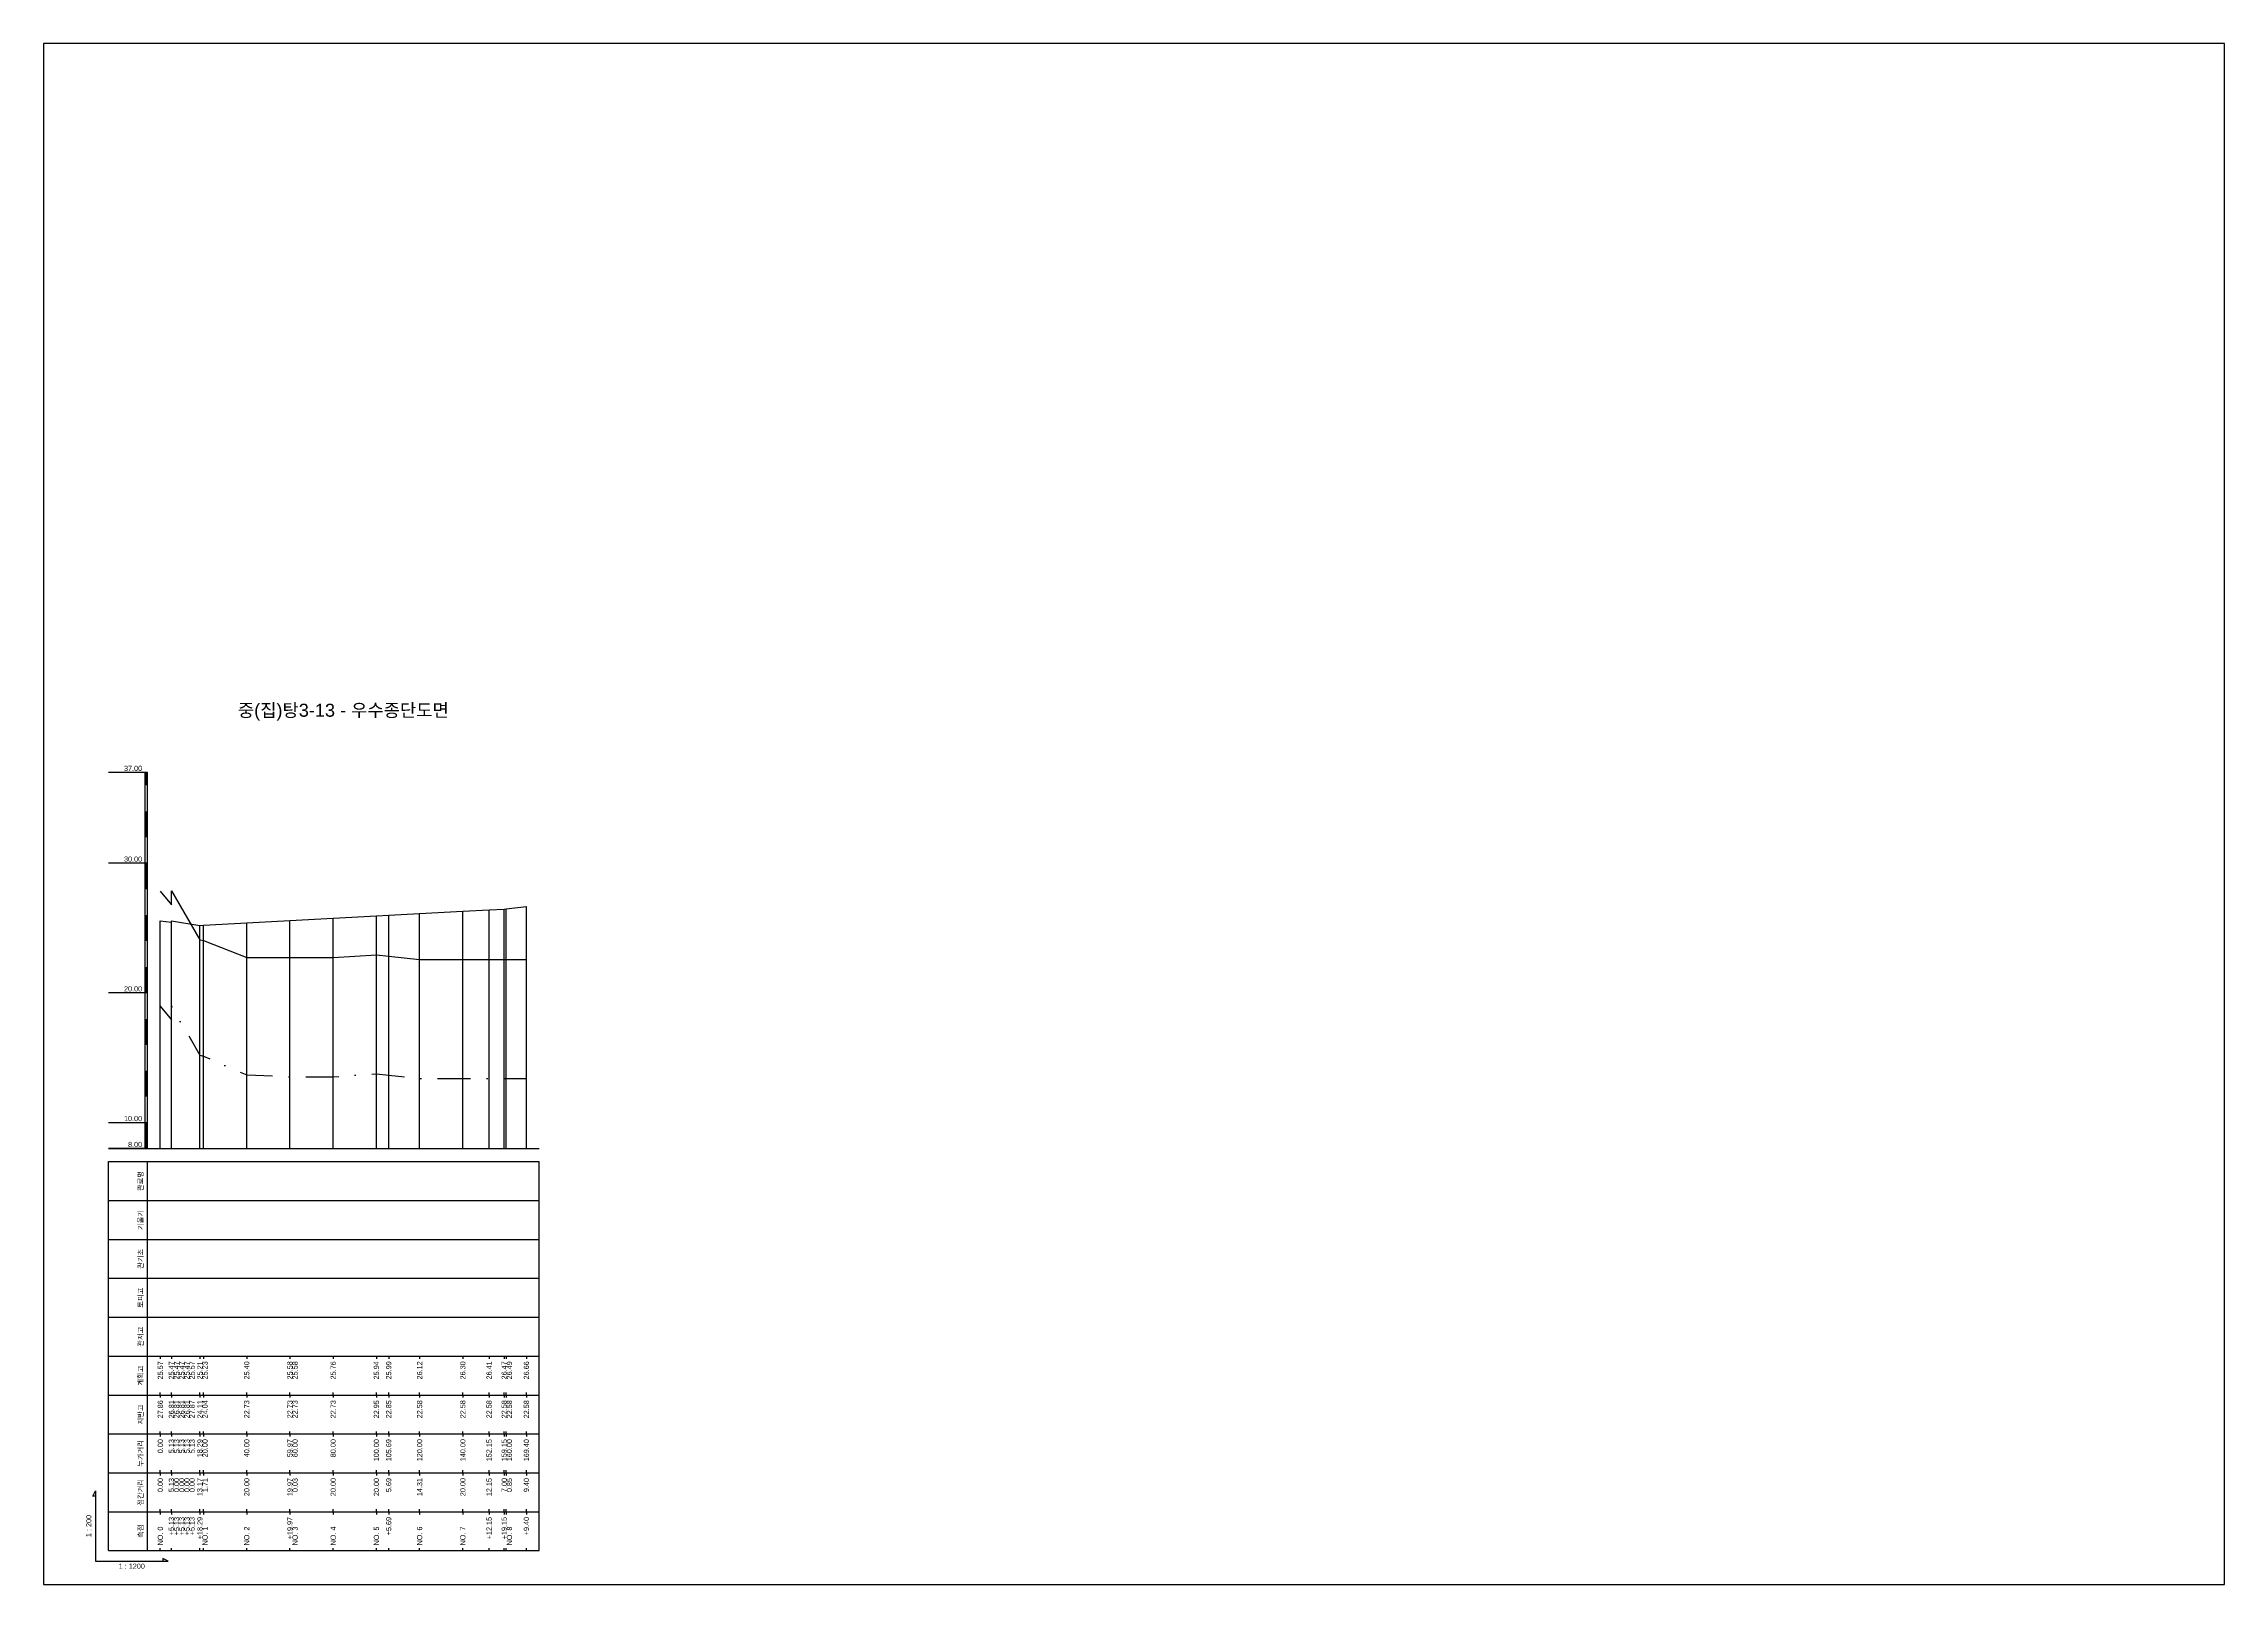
# Model space of a CAD drawing. Header units: millimetres. Extents: x -105495 to 3444, y -108190 to 2013.
# Drawn here: x 20 to 861, y -10304 to -9710 of the extents above; entities that cross this region are included whole.
import ezdxf
from ezdxf.enums import TextEntityAlignment as Align

# ---------------------------------------------------------------- set-up
doc = ezdxf.new("R2010")
doc.units = ezdxf.units.MM
doc.linetypes.add('DASHDOT', pattern=[25.4, 12.7, -6.35, 0, -6.35])
for name, color, linetype in [('KZ_종단_계획선', 1, 'Continuous'), ('KZ_종단_노선명', 7, 'Continuous'), ('KZ_종단_도각', 7, 'Continuous'), ('KZ_종단_수직선', 7, 'Continuous'), ('KZ_종단_암선1', 56, 'DASHDOT'), ('KZ_종단_지반선', 3, 'Continuous'), ('KZ_종단_테이블문자', 7, 'Continuous'), ('KZ_종단_테이블선', 7, 'Continuous'), ('KZ_종단_폴대', 7, 'Continuous')]:
    doc.layers.add(name, color=color, linetype=linetype)
doc.styles.get("Standard").update_dxf_attribs({"font": 'arial.ttf'})

msp = doc.modelspace()

# ---------------------------------------------------------------- linework, layer by layer
at = {"layer": 'KZ_종단_계획선'}
msp.add_lwpolyline([(65, -10048.17), (69.27, -10048.67), (69.27, -10048.67), (69.27, -10048.67), (69.27, -10048.67), (69.27, -10048.17), (80.24, -10049.95), (81.67, -10049.87), (98.33, -10048.98), (114.97, -10048.09), (115, -10048.08), (131.67, -10047.19), (148.33, -10046.3), (153.08, -10046.04), (165, -10045.4), (181.67, -10044.51), (191.79, -10043.96), (197.63, -10043.65), (198.33, -10043.57), (206.17, -10042.68)], dxfattribs=at)
at = {"layer": 'KZ_종단_도각'}
msp.add_lwpolyline([(20, -10304), (861, -10304), (861, -9710), (20, -9710)], close=True, dxfattribs=at)
at = {"layer": 'KZ_종단_수직선'}
for p, q in [((65, -10136), (65, -10048.17)), ((69.27, -10136), (69.27, -10048.17)), ((69.27, -10136), (69.27, -10048.67)), ((69.27, -10136), (69.27, -10048.67)), ((69.27, -10136), (69.27, -10048.67)), ((69.27, -10136), (69.27, -10048.67)), ((81.67, -10136), (81.67, -10049.87)), ((98.33, -10136), (98.33, -10048.98)), ((114.97, -10136), (114.97, -10048.09)), ((115, -10136), (115, -10048.08)), ((131.67, -10136), (131.67, -10047.19)), ((148.33, -10136), (148.33, -10046.3)), ((153.07, -10136), (153.07, -10046.04)), ((165, -10136), (165, -10045.4)), ((181.67, -10136), (181.67, -10044.51)), ((191.79, -10136), (191.79, -10043.96)), ((197.62, -10136), (197.62, -10043.65)), ((198.33, -10136), (198.33, -10043.57)), ((206.17, -10136), (206.17, -10042.68)), ((80.24, -10136), (80.24, -10049.95))]:
    msp.add_line(p, q, dxfattribs=at)
at = {"layer": 'KZ_종단_암선1', "flags": 128}
msp.add_lwpolyline([(65, -10081.04), (69.27, -10086.35), (69.27, -10086.35), (69.27, -10086.35), (69.27, -10086.35), (69.27, -10081), (80.24, -10099.98), (81.67, -10100.37), (98.33, -10107.56), (114.97, -10108.29), (115, -10108.29), (131.67, -10108.28), (148.33, -10107.16), (153.07, -10107.68), (165, -10108.99), (181.67, -10108.98), (191.79, -10108.97), (197.62, -10108.97), (198.33, -10108.97), (206.17, -10108.96)], dxfattribs=at)
at = {"layer": 'KZ_종단_지반선', "flags": 128}
msp.add_lwpolyline([(65, -10036.71), (69.27, -10041.96), (69.27, -10041.96), (69.27, -10041.96), (69.27, -10041.96), (69.27, -10036.67), (80.24, -10055.45), (81.67, -10055.81), (98.33, -10062.36), (114.97, -10062.36), (115, -10062.36), (131.67, -10062.36), (148.33, -10061.25), (153.07, -10061.77), (165, -10063.09), (181.67, -10063.09), (191.79, -10063.09), (197.62, -10063.09), (198.33, -10063.09), (206.17, -10063.09)], dxfattribs=at)
at = {"layer": 'KZ_종단_테이블선'}
for p, q in [((45, -10136), (211.17, -10136)), ((45, -10156), (45, -10141)), ((45, -10141), (211.17, -10141)), ((60, -10156), (60, -10141)), ((211.17, -10156), (211.17, -10141)), ((45, -10171), (45, -10156)), ((45, -10156), (211.17, -10156)), ((60, -10171), (60, -10156)), ((211.17, -10171), (211.17, -10156)), ((45, -10186), (45, -10171)), ((45, -10171), (211.17, -10171)), ((60, -10186), (60, -10171)), ((211.17, -10186), (211.17, -10171)), ((45, -10201), (45, -10186)), ((45, -10186), (211.17, -10186)), ((60, -10201), (60, -10186)), ((211.17, -10201), (211.17, -10186)), ((45, -10216), (45, -10201)), ((45, -10201), (211.17, -10201)), ((60, -10216), (60, -10201)), ((211.17, -10216), (211.17, -10201)), ((45, -10231), (45, -10216)), ((45, -10216), (211.17, -10216)), ((60, -10231), (60, -10216)), ((65, -10216), (65, -10217)), ((69.27, -10216), (69.27, -10217)), ((69.27, -10216), (69.27, -10217)), ((69.27, -10216), (69.27, -10217)), ((69.27, -10216), (69.27, -10217)), ((69.27, -10216), (69.27, -10217)), ((80.24, -10216), (80.24, -10217)), ((81.67, -10216), (81.67, -10217)), ((98.33, -10216), (98.33, -10217)), ((114.97, -10216), (114.97, -10217)), ((115, -10216), (115, -10217)), ((131.67, -10216), (131.67, -10217)), ((148.33, -10216), (148.33, -10217)), ((153.07, -10216), (153.07, -10217)), ((165, -10216), (165, -10217)), ((181.67, -10216), (181.67, -10217)), ((191.79, -10216), (191.79, -10217)), ((197.62, -10216), (197.62, -10217)), ((198.33, -10216), (198.33, -10217)), ((206.17, -10216), (206.17, -10217)), ((211.17, -10231), (211.17, -10216)), ((45, -10246), (45, -10231)), ((45, -10231), (211.17, -10231)), ((60, -10246), (60, -10231)), ((65, -10231), (65, -10230)), ((65, -10231), (65, -10232)), ((69.27, -10231), (69.27, -10230)), ((69.27, -10231), (69.27, -10230)), ((69.27, -10231), (69.27, -10230)), ((69.27, -10231), (69.27, -10230)), ((69.27, -10231), (69.27, -10230)), ((69.27, -10231), (69.27, -10232)), ((69.27, -10231), (69.27, -10232)), ((69.27, -10231), (69.27, -10232)), ((69.27, -10231), (69.27, -10232)), ((69.27, -10231), (69.27, -10232)), ((80.24, -10231), (80.24, -10230)), ((80.24, -10231), (80.24, -10232)), ((81.67, -10231), (81.67, -10230)), ((81.67, -10231), (81.67, -10232)), ((98.33, -10231), (98.33, -10230)), ((98.33, -10231), (98.33, -10232)), ((114.97, -10231), (114.97, -10230)), ((114.97, -10231), (114.97, -10232)), ((115, -10231), (115, -10230)), ((115, -10231), (115, -10232)), ((131.67, -10231), (131.67, -10230)), ((131.67, -10231), (131.67, -10232)), ((148.33, -10231), (148.33, -10230)), ((148.33, -10231), (148.33, -10232)), ((153.07, -10231), (153.07, -10230)), ((153.07, -10231), (153.07, -10232)), ((165, -10231), (165, -10230)), ((165, -10231), (165, -10232)), ((181.67, -10231), (181.67, -10230)), ((181.67, -10231), (181.67, -10232)), ((191.79, -10231), (191.79, -10230)), ((191.79, -10231), (191.79, -10232)), ((197.62, -10231), (197.62, -10230)), ((197.62, -10231), (197.62, -10232)), ((198.33, -10231), (198.33, -10230)), ((198.33, -10231), (198.33, -10232)), ((206.17, -10231), (206.17, -10230)), ((206.17, -10231), (206.17, -10232)), ((211.17, -10246), (211.17, -10231)), ((45, -10261), (45, -10246)), ((45, -10246), (211.17, -10246)), ((60, -10261), (60, -10246)), ((65, -10246), (65, -10245)), ((65, -10246), (65, -10247)), ((69.27, -10246), (69.27, -10245)), ((69.27, -10246), (69.27, -10245)), ((69.27, -10246), (69.27, -10245)), ((69.27, -10246), (69.27, -10245)), ((69.27, -10246), (69.27, -10245)), ((69.27, -10246), (69.27, -10247)), ((69.27, -10246), (69.27, -10247)), ((69.27, -10246), (69.27, -10247)), ((69.27, -10246), (69.27, -10247)), ((69.27, -10246), (69.27, -10247)), ((80.24, -10246), (80.24, -10245)), ((80.24, -10246), (80.24, -10247)), ((81.67, -10246), (81.67, -10245)), ((81.67, -10246), (81.67, -10247)), ((98.33, -10246), (98.33, -10245)), ((98.33, -10246), (98.33, -10247)), ((114.97, -10246), (114.97, -10245)), ((114.97, -10246), (114.97, -10247)), ((115, -10246), (115, -10245)), ((115, -10246), (115, -10247)), ((131.67, -10246), (131.67, -10245)), ((131.67, -10246), (131.67, -10247)), ((148.33, -10246), (148.33, -10245)), ((148.33, -10246), (148.33, -10247)), ((153.07, -10246), (153.07, -10245)), ((153.07, -10246), (153.07, -10247)), ((165, -10246), (165, -10245)), ((165, -10246), (165, -10247)), ((181.67, -10246), (181.67, -10245)), ((181.67, -10246), (181.67, -10247)), ((191.79, -10246), (191.79, -10245)), ((191.79, -10246), (191.79, -10247)), ((197.62, -10246), (197.62, -10245)), ((197.62, -10246), (197.62, -10247)), ((198.33, -10246), (198.33, -10245)), ((198.33, -10246), (198.33, -10247)), ((206.17, -10246), (206.17, -10245)), ((206.17, -10246), (206.17, -10247)), ((211.17, -10261), (211.17, -10246)), ((65, -10261), (65, -10260)), ((69.27, -10261), (69.27, -10260)), ((69.27, -10261), (69.27, -10260)), ((69.27, -10261), (69.27, -10260)), ((69.27, -10261), (69.27, -10260)), ((69.27, -10261), (69.27, -10260)), ((80.24, -10261), (80.24, -10260)), ((81.67, -10261), (81.67, -10260)), ((98.33, -10261), (98.33, -10260)), ((114.97, -10261), (114.97, -10260)), ((115, -10261), (115, -10260)), ((131.67, -10261), (131.67, -10260)), ((148.33, -10261), (148.33, -10260)), ((153.07, -10261), (153.07, -10260)), ((165, -10261), (165, -10260)), ((181.67, -10261), (181.67, -10260)), ((191.79, -10261), (191.79, -10260)), ((197.62, -10261), (197.62, -10260)), ((198.33, -10261), (198.33, -10260)), ((206.17, -10261), (206.17, -10260)), ((45, -10276), (45, -10261)), ((45, -10261), (211.17, -10261)), ((60, -10276), (60, -10261)), ((65, -10261), (65, -10262)), ((69.27, -10261), (69.27, -10262)), ((69.27, -10261), (69.27, -10262)), ((69.27, -10261), (69.27, -10262)), ((69.27, -10261), (69.27, -10262)), ((69.27, -10261), (69.27, -10262)), ((80.24, -10261), (80.24, -10262)), ((81.67, -10261), (81.67, -10262)), ((98.33, -10261), (98.33, -10262)), ((114.97, -10261), (114.97, -10262)), ((115, -10261), (115, -10262)), ((131.67, -10261), (131.67, -10262)), ((148.33, -10261), (148.33, -10262)), ((153.07, -10261), (153.07, -10262)), ((165, -10261), (165, -10262)), ((181.67, -10261), (181.67, -10262)), ((191.79, -10261), (191.79, -10262)), ((197.62, -10261), (197.62, -10262)), ((198.33, -10261), (198.33, -10262)), ((206.17, -10261), (206.17, -10262)), ((211.17, -10276), (211.17, -10261)), ((45, -10291), (45, -10276)), ((45, -10276), (211.17, -10276)), ((60, -10291), (60, -10276)), ((65, -10276), (65, -10275)), ((65, -10276), (65, -10277)), ((69.27, -10276), (69.27, -10275)), ((69.27, -10276), (69.27, -10275)), ((69.27, -10276), (69.27, -10275)), ((69.27, -10276), (69.27, -10275)), ((69.27, -10276), (69.27, -10275)), ((69.27, -10276), (69.27, -10277)), ((69.27, -10276), (69.27, -10277)), ((69.27, -10276), (69.27, -10277)), ((69.27, -10276), (69.27, -10277)), ((69.27, -10276), (69.27, -10277)), ((80.24, -10276), (80.24, -10275)), ((80.24, -10276), (80.24, -10277)), ((81.67, -10276), (81.67, -10275)), ((81.67, -10276), (81.67, -10277)), ((98.33, -10276), (98.33, -10275)), ((98.33, -10276), (98.33, -10277)), ((114.97, -10276), (114.97, -10275)), ((114.97, -10276), (114.97, -10277)), ((115, -10276), (115, -10275)), ((115, -10276), (115, -10277)), ((131.67, -10276), (131.67, -10275)), ((131.67, -10276), (131.67, -10277)), ((148.33, -10276), (148.33, -10275)), ((148.33, -10276), (148.33, -10277)), ((153.07, -10276), (153.07, -10275)), ((153.07, -10276), (153.07, -10277)), ((165, -10276), (165, -10275)), ((165, -10276), (165, -10277)), ((181.67, -10276), (181.67, -10275)), ((181.67, -10276), (181.67, -10277)), ((191.79, -10276), (191.79, -10275)), ((191.79, -10276), (191.79, -10277)), ((197.62, -10276), (197.62, -10275)), ((197.62, -10276), (197.62, -10277)), ((198.33, -10276), (198.33, -10275)), ((198.33, -10276), (198.33, -10277)), ((206.17, -10276), (206.17, -10275)), ((206.17, -10276), (206.17, -10277)), ((211.17, -10291), (211.17, -10276)), ((45, -10291), (211.17, -10291)), ((65, -10291), (65, -10290)), ((69.27, -10291), (69.27, -10290)), ((69.27, -10291), (69.27, -10290)), ((69.27, -10291), (69.27, -10290)), ((69.27, -10291), (69.27, -10290)), ((69.27, -10291), (69.27, -10290)), ((80.24, -10291), (80.24, -10290)), ((81.67, -10291), (81.67, -10290)), ((98.33, -10291), (98.33, -10290)), ((114.97, -10291), (114.97, -10290)), ((115, -10291), (115, -10290)), ((131.67, -10291), (131.67, -10290)), ((148.33, -10291), (148.33, -10290)), ((153.07, -10291), (153.07, -10290)), ((165, -10291), (165, -10290)), ((181.67, -10291), (181.67, -10290)), ((191.79, -10291), (191.79, -10290)), ((197.62, -10291), (197.62, -10290)), ((198.33, -10291), (198.33, -10290)), ((206.17, -10291), (206.17, -10290))]:
    msp.add_line(p, q, dxfattribs=at)
msp.add_lwpolyline([(40, -10270), (39, -10270), (40, -10268), (40, -10295), (68, -10295), (66, -10294), (66, -10295)], dxfattribs=at)
at = {"layer": 'KZ_종단_폴대'}
for p, q in [((60, -9991), (45, -9991)), ((60, -10026), (45, -10026)), ((60, -10076), (45, -10076)), ((60, -10126), (45, -10126)), ((60, -10136), (45, -10136))]:
    msp.add_line(p, q, dxfattribs=at)
at = {"layer": 'KZ_종단_폴대', "const_width": 1}
for points in [[(59.5, -9996), (59.5, -9991)], [(59.5, -10016), (59.5, -10006)], [(59.5, -10036), (59.5, -10026)], [(59.5, -10056), (59.5, -10046)], [(59.5, -10076), (59.5, -10066)], [(59.5, -10096), (59.5, -10086)], [(59.5, -10116), (59.5, -10106)], [(59.5, -10136), (59.5, -10126)]]:
    msp.add_lwpolyline(points, dxfattribs=at)
at = {"layer": 'KZ_종단_폴대'}
msp.add_lwpolyline([(60, -10136), (60, -9991), (59, -9991), (59, -10136), (60, -10136)], dxfattribs=at)

# ---------------------------------------------------------------- texts
at = {"layer": 'KZ_종단_노선명'}
msp.add_text('중(집)탕3-13 - 우수종단도면', height=5, dxfattribs=at).set_placement((135.58, -9971), align=Align.BOTTOM_CENTER)
at = {"layer": 'KZ_종단_테이블문자'}
for s, p in [('25.57', (65, -10218)), ('25.47', (69.27, -10218)), ('25.47', (71.27, -10218)), ('25.47', (73.27, -10218)), ('25.47', (75.27, -10218)), ('25.57', (77.27, -10218)), ('25.21', (80.24, -10218)), ('25.23', (82.24, -10218)), ('25.40', (98.33, -10218)), ('25.58', (114.97, -10218)), ('25.58', (116.97, -10218)), ('25.76', (131.67, -10218)), ('25.94', (148.33, -10218)), ('25.99', (153.07, -10218)), ('26.12', (165, -10218)), ('26.30', (181.67, -10218)), ('26.41', (191.79, -10218)), ('26.47', (197.62, -10218)), ('26.49', (199.62, -10218)), ('26.66', (206.17, -10218)), ('27.86', (65, -10233)), ('26.81', (69.27, -10233)), ('26.81', (71.27, -10233)), ('26.81', (73.27, -10233)), ('26.81', (75.27, -10233)), ('27.87', (77.27, -10233)), ('24.11', (80.24, -10233)), ('24.04', (82.24, -10233)), ('22.73', (98.33, -10233)), ('22.73', (114.97, -10233)), ('22.73', (116.97, -10233)), ('22.73', (131.67, -10233)), ('22.95', (148.33, -10233)), ('22.85', (153.07, -10233)), ('22.58', (165, -10233)), ('22.58', (181.67, -10233)), ('22.58', (191.79, -10233)), ('22.58', (197.62, -10233)), ('22.58', (199.62, -10233)), ('22.58', (206.17, -10233)), ('0.00', (65, -10248)), ('5.13', (69.27, -10248)), ('5.13', (71.27, -10248)), ('5.13', (73.27, -10248)), ('5.13', (75.27, -10248)), ('5.13', (77.27, -10248)), ('18.29', (80.24, -10248)), ('20.00', (82.24, -10248)), ('40.00', (98.33, -10248)), ('59.97', (114.97, -10248)), ('60.00', (116.97, -10248)), ('80.00', (131.67, -10248)), ('100.00', (148.33, -10248)), ('105.69', (153.07, -10248)), ('120.00', (165, -10248)), ('140.00', (181.67, -10248)), ('152.15', (191.79, -10248)), ('159.15', (197.62, -10248)), ('160.00', (199.62, -10248)), ('169.40', (206.17, -10248)), ('0.00', (65, -10263)), ('5.13', (69.27, -10263)), ('0.00', (71.27, -10263)), ('0.00', (73.27, -10263)), ('0.00', (75.27, -10263)), ('0.00', (77.27, -10263)), ('13.17', (80.24, -10263)), ('1.71', (82.24, -10263)), ('20.00', (98.33, -10263)), ('19.97', (114.97, -10263)), ('0.03', (116.97, -10263)), ('20.00', (131.67, -10263)), ('20.00', (148.33, -10263)), ('5.69', (153.07, -10263)), ('14.31', (165, -10263)), ('20.00', (181.67, -10263)), ('12.15', (191.79, -10263)), ('7.00', (197.62, -10263)), ('0.85', (199.62, -10263)), ('9.40', (206.17, -10263)), ('+5.13', (69.27, -10278)), ('+5.13', (71.27, -10278)), ('+5.13', (73.27, -10278)), ('+5.13', (75.27, -10278)), ('+5.13', (77.27, -10278)), ('+18.29', (80.24, -10278)), ('+19.97', (114.97, -10278)), ('+5.69', (153.07, -10278)), ('+12.15', (191.79, -10278)), ('+19.15', (197.62, -10278)), ('+9.40', (206.17, -10278))]:
    msp.add_text(s, height=2, rotation=90, dxfattribs=at).set_placement(p, align=Align.MIDDLE_RIGHT)
for s, p in [('NO. 0', (65, -10289)), ('NO. 1', (82.24, -10289)), ('NO. 2', (98.33, -10289)), ('NO. 3', (116.97, -10289)), ('NO. 4', (131.67, -10289)), ('NO. 5', (148.33, -10289)), ('NO. 6', (165, -10289)), ('NO. 7', (181.67, -10289)), ('NO. 8', (199.62, -10289))]:
    msp.add_text(s, height=2, rotation=90, dxfattribs=at).set_placement(p, align=Align.MIDDLE_LEFT)
at = {"layer": 'KZ_종단_테이블선'}
for s, p in [('관로명', (59, -10148.5)), ('기울기', (59, -10163.5)), ('관기초', (59, -10178.5)), ('토피고', (59, -10193.5)), ('관저고', (59, -10208.5)), ('계획고', (59, -10223.5)), ('지반고', (59, -10238.5)), ('누가거리', (59, -10253.5)), ('점간거리', (59, -10268.5)), ('1 : 200', (39, -10281.5)), ('측점', (59, -10283.5))]:
    msp.add_text(s, height=2, rotation=90, dxfattribs=at).set_placement(p, align=Align.BOTTOM_CENTER)
msp.add_text('1 : 1200', height=2, dxfattribs=at).set_placement((54, -10296), align=Align.TOP_CENTER)
at = {"layer": 'KZ_종단_폴대'}
for s, p in [('37.00', (58, -9991)), ('30.00', (58, -10026)), ('20.00', (58, -10076)), ('10.00', (58, -10126)), ('8.00', (58, -10136))]:
    msp.add_text(s, height=2, dxfattribs=at).set_placement(p, align=Align.BOTTOM_RIGHT)

doc.saveas('drawing.dxf')
